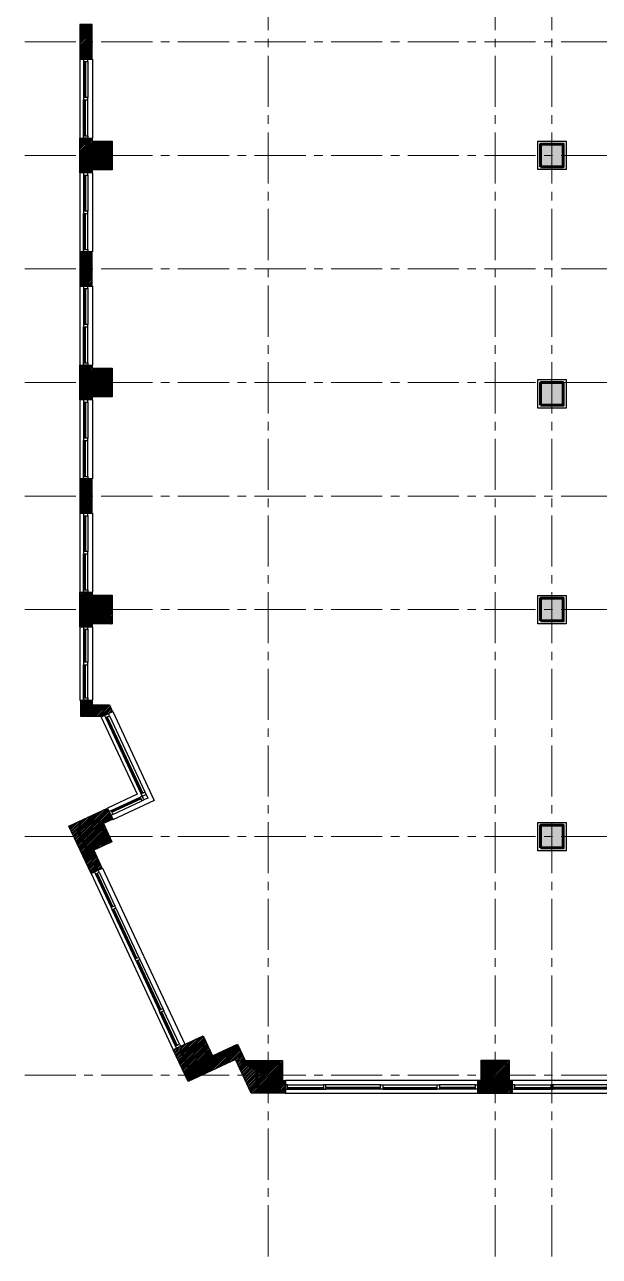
# Model space of a CAD drawing. Header units: inches. Extents: x -58 to 2079, y -173 to 1932.
# Drawn here: x -58 to 549, y -173 to 1129 of the extents above; entities that cross this region are included whole.
import ezdxf

# ---------------------------------------------------------------- set-up
doc = ezdxf.new("R2010")
doc.units = ezdxf.units.IN
doc.header["$LTSCALE"] = 72
doc.header["$MEASUREMENT"] = 0
doc.linetypes.add('CENTER2', pattern=[1.125, 0.75, -0.125, 0.125, -0.125])
doc.layers.get('0').update_dxf_attribs({"linetype": 'CONTINUOUS'})
doc.layers.add('A-Wall-Bldg', color=235, linetype='CONTINUOUS')
doc.layers.add('S-Cols-Patt', color=5, linetype='CONTINUOUS', lineweight=60)
doc.layers.add('S-Grid', color=8, linetype='CENTER2', lineweight=13)

# ---------------------------------------------------------------- blocks, each defined once
blk = doc.blocks.new('A$C02883848')
h = blk.add_hatch()
h.set_pattern_fill('ANSI31', color=6, scale=10, style=0)
h.set_pattern_definition([(45, (-4.7809, -750.3497), (-0.8838835, 0.8838835), [])])
h.paths.add_polyline_path([(13.25, 18.25), (13.25, 15.25), (34.25, 15.25), (34.25, -15.25), (13.25, -15.25), (13.25, -18.25), (0, -18.25), (0, 18.25)])
at = {"color": 6}
blk.add_lwpolyline([(13.25, 18.25), (13.25, 15.25), (34.25, 15.25), (34.25, -15.25), (13.25, -15.25), (13.25, -18.25), (0, -18.25), (0, 18.25)], close=True, dxfattribs=at)
blk = doc.blocks.new('A$C71075FA8')
h = blk.add_hatch()
h.set_pattern_fill('ANSI31', color=6, scale=10, style=0)
h.set_pattern_definition([(45, (-4.9227, -635.6225), (-0.8838835, 0.8838835), [])])
h.paths.add_polyline_path([(0, 18.25), (13.25, 18.25), (13.25, -18.25), (0, -18.25)])
at = {"color": 6, "flags": 128}
blk.add_lwpolyline([(13.25, 18.25), (0, 18.25), (0, -18.25), (13.25, -18.25)], close=True, dxfattribs=at)
blk = doc.blocks.new('A$C3F80055B')
at = {"color": 6}
for p, q in [((0, 41.75), (0, -41.75)), ((4, 39.25), (4, 1.25)), ((5, 39.25), (5, 1.25)), ((6, 39.25), (6, 1.25)), ((8.5, 39.25), (8.5, 1.25)), ((4, -39.25), (4, -1.25)), ((5, -39.25), (5, -1.25)), ((6, -39.25), (6, -1.25)), ((8.5, -39.25), (8.5, -1.25))]:
    blk.add_line(p, q, dxfattribs=at)
for points in [[(4, 41.75), (4, 39.25), (8.5, 39.25), (8.5, 41.75)], [(4, 1.25), (4, -1.25), (8.5, -1.25), (8.5, 1.25)], [(4, -41.75), (4, -39.25), (8.5, -39.25), (8.5, -41.75)]]:
    blk.add_lwpolyline(points, close=True, dxfattribs=at)
at = {"color": 6, "flags": 128}
blk.add_lwpolyline([(13.25, 41.75), (13.5, 41.75), (13.5, -41.75), (13.25, -41.75)], dxfattribs=at)
blk = doc.blocks.new('A$C192C5959')
at = {"color": 6}
for p, q in [((-101.75, 0.01375), (101.75, 0.01375)), ((-101.75, 0.01375), (-101.75, -13.5)), ((101.75, 0.01375), (101.75, -13.5)), ((-99.25, -4), (-61.25, -4)), ((-99.25, -5), (-61.25, -5)), ((-99.25, -6), (-61.25, -6)), ((-99.25, -8.5), (-61.25, -8.5)), ((-1.25, -4), (-58.75, -4)), ((-1.25, -5), (-58.75, -5)), ((-1.25, -6), (-58.75, -6)), ((-1.25, -8.5), (-58.75, -8.5)), ((1.25, -4), (58.75, -4)), ((1.25, -5), (58.75, -5)), ((1.25, -6), (58.75, -6)), ((1.25, -8.5), (58.75, -8.5)), ((99.25, -4), (61.25, -4)), ((99.25, -5), (61.25, -5)), ((99.25, -6), (61.25, -6)), ((99.25, -8.5), (61.25, -8.5)), ((-101.75, -13.5), (101.75, -13.5))]:
    blk.add_line(p, q, dxfattribs=at)
for points in [[(-101.75, -4), (-99.25, -4), (-99.25, -8.5), (-101.75, -8.5)], [(-61.25, -4), (-58.75, -4), (-58.75, -8.5), (-61.25, -8.5)], [(1.25, -4), (-1.25, -4), (-1.25, -8.5), (1.25, -8.5)], [(61.25, -4), (58.75, -4), (58.75, -8.5), (61.25, -8.5)], [(101.75, -4), (99.25, -4), (99.25, -8.5), (101.75, -8.5)]]:
    blk.add_lwpolyline(points, close=True, dxfattribs=at)
blk = doc.blocks.new('A$C0FE82D93')
at = {"color": 6}
for p, q in [((0, 38.761125), (0, -38.761125)), ((0, 38.761125), (13.5, 38.761125)), ((4, 36.238875), (4, 1.238875)), ((5, 36.238875), (5, 1.238875)), ((6, 36.238875), (6, 1.238875)), ((8.5, 36.238875), (8.5, 1.238875)), ((13.5, 38.761125), (13.5, -38.761125)), ((4, -36.261125), (4, -1.261125)), ((5, -36.261125), (5, -1.261125)), ((6, -36.261125), (6, -1.261125)), ((8.5, -36.261125), (8.5, -1.261125)), ((0, -38.761125), (13.5, -38.761125))]:
    blk.add_line(p, q, dxfattribs=at)
for points in [[(4, 38.761125), (4, 36.261125), (8.5, 36.261125), (8.5, 38.761125)], [(4, 1.238875), (4, -1.261125), (8.5, -1.261125), (8.5, 1.238875)], [(4, -38.761125), (4, -36.261125), (8.5, -36.261125), (8.5, -38.761125)]]:
    blk.add_lwpolyline(points, close=True, dxfattribs=at)
blk = doc.blocks.new('A$C779A01FF')
h = blk.add_hatch()
h.set_pattern_fill('ANSI31', color=6, scale=10, style=0)
h.set_pattern_definition([(45, (54.1885, -414.5775), (-0.8838835, 0.8838835), [])])
h.paths.add_polyline_path([(12.2, 0), (12.2, -5), (30.3, -5), (33.6, -12.2), (21.6, -17.8), (21.3, -17.2), (0, -17.2), (0, 0)])
at = {"color": 6, "flags": 128}
blk.add_lwpolyline([(12.2, 0), (12.2, -5), (30.3, -5), (33.6, -12.2), (21.6, -17.8), (21.3, -17.2), (21.3, -17.2), (0, -17.2), (0, 0), (12.2, 0)], dxfattribs=at)
blk = doc.blocks.new('A$C5D1E0BAC')
at = {"color": 6}
for p, q in [((0, 0), (38.075211, -81.65251)), ((6.494393, 0.269942), (44.146985, -80.476261)), ((8.760162, 1.326488), (48.314537, -83.4981)), ((12.235154, 5.705349), (56.015714, -88.182315)), ((4.681777, -0.575295), (44.236153, -85.399883)), ((5.588085, -0.152677), (43.240677, -80.89888)), ((38.075211, -81.65251), (6.644896, -96.308715)), ((10.601139, -98.877399), (41.125147, -84.643813)), ((11.023758, -99.783707), (41.547765, -85.550121)), ((11.446376, -100.690015), (41.970383, -86.456429)), ((56.015714, -88.182315), (12.350245, -108.543869)), ((12.502922, -102.955784), (43.02693, -88.722198)), ((6.644896, -96.308715), (12.350245, -108.543869))]:
    blk.add_line(p, q, dxfattribs=at)
for points in [[(3.625231, 1.690474), (4.681777, -0.575295), (8.760162, 1.326488), (7.703616, 3.592257)], [(43.02693, -88.722198), (45.292699, -87.665652), (43.390916, -83.587267), (41.125147, -84.643813)], [(42.33437, -81.321498), (43.390916, -83.587267), (47.469301, -81.685484), (46.412754, -79.419715)], [(47.469301, -81.685484), (49.371084, -85.763869), (45.292699, -87.665652), (43.390916, -83.587267)], [(8.33537, -99.933945), (10.601139, -98.877399), (12.502922, -102.955784), (10.237153, -104.01233)]]:
    blk.add_lwpolyline(points, close=True, dxfattribs=at)
blk = doc.blocks.new('A$C17F868B3')
h = blk.add_hatch()
h.set_pattern_fill('ANSI31', color=6, scale=10, style=0)
h.set_pattern_definition([(45, (6.7161, -281.4483), (-0.8838835, 0.8838835), [])])
h.paths.add_polyline_path([(0, 0), (40.8, 19), (46.3, 7.2), (36.5, 2.7), (45.5, -16.6), (26.3, -25.5), (35.1, -44.6), (23.4, -50.1)])
at = {"color": 6}
blk.add_lwpolyline([(0, 0), (40.8, 19), (46.3, 7.2), (36.5, 2.7), (45.5, -16.6), (26.3, -25.5), (35.1, -44.6), (23.4, -50.1)], close=True, dxfattribs=at)
blk = doc.blocks.new('A$C63E2132B')
h = blk.add_hatch()
h.set_pattern_fill('ANSI31', color=6, scale=10, style=0)
h.set_pattern_definition([(45, (-201.4756, -34.0997), (-0.8838835, 0.8838835), [])])
h.paths.add_polyline_path([(-98, 11), (-66.2, 25.8), (-56.3, 4.6), (-30.1, 16.8), (-22, -0.5), (17.6, -0.5), (17.6, -21.5), (20.6, -21.5), (20.6, -34.8), (-15.7, -34.8), (-32.2, 0.6), (-82.2, -22.7)])
at = {"color": 6}
blk.add_lwpolyline([(-98, 11), (-66.2, 25.8), (-56.3, 4.6), (-30.1, 16.8), (-22, -0.5), (17.6, -0.5), (17.6, -21.5), (20.6, -21.5), (20.6, -34.8), (-15.7, -34.8), (-32.2, 0.6), (-82.2, -22.7)], close=True, dxfattribs=at)
blk = doc.blocks.new('A$C1AB92622')
at = {"color": 6}
for p, q in [((0, 0), (12.2, 5.7)), ((0, 0), (86.8, -186.2)), ((6.5, 0.3), (23, -35.1)), ((8.8, 1.3), (25.2, -34)), ((12.2, 5.7), (99.1, -180.5)), ((4.7, -0.6), (21.2, -35.9)), ((5.6, -0.2), (22.1, -35.5)), ((46.5, -90.3), (22.2, -38.2)), ((47.4, -89.9), (23.1, -37.8)), ((48.3, -89.5), (24, -37.3)), ((50.6, -88.4), (26.3, -36.3)), ((51.7, -90.7), (76, -142.8)), ((47.6, -92.6), (71.9, -144.7)), ((48.5, -92.1), (72.8, -144.3)), ((49.4, -91.7), (73.7, -143.8)), ((89.4, -182.3), (72.9, -146.9)), ((90.3, -181.9), (73.8, -146.5)), ((91.2, -181.4), (74.7, -146.1)), ((93.5, -180.4), (77, -145)), ((86.8, -186.2), (99.1, -180.5))]:
    blk.add_line(p, q, dxfattribs=at)
for points in [[(3.6, 1.7), (4.7, -0.6), (8.8, 1.3), (7.7, 3.6)], [(21.2, -35.9), (22.2, -38.2), (26.3, -36.3), (25.2, -34)], [(47.6, -92.6), (46.5, -90.3), (50.6, -88.4), (51.7, -90.7)], [(72.9, -146.9), (71.9, -144.7), (76, -142.8), (77, -145)], [(90.5, -184.6), (89.4, -182.3), (93.5, -180.4), (94.6, -182.7)]]:
    blk.add_lwpolyline(points, close=True, dxfattribs=at)

msp = doc.modelspace()

# ---------------------------------------------------------------- hatches: boundary and pattern name
at = {"layer": 'S-Cols-Patt'}
for points in [[(7, 979), (31, 979), (31, 1003), (7, 1003)], [(487, 979), (511, 979), (511, 1003), (487, 1003)], [(7, 739), (31, 739), (31, 763), (7, 763)], [(487, 727), (511, 727), (511, 751), (487, 751)], [(7, 499), (31, 499), (31, 523), (7, 523)], [(487, 499), (511, 499), (511, 523), (487, 523)], [(19.6, 288.9), (29.7, 267.1), (8, 257), (-2.2, 278.7)], [(487, 259), (511, 259), (511, 283), (487, 283)], [(117.8, 21.3), (139.6, 31.5), (129.4, 53.2), (107.7, 43.1)], [(187, 7), (211, 7), (211, 31), (187, 31)], [(427, 7), (451, 7), (451, 31), (427, 31)]]:
    msp.add_hatch(color=256, dxfattribs=at).paths.add_polyline_path(points)

# ---------------------------------------------------------------- linework, layer by layer
at = {"layer": 'A-Wall-Bldg'}
for p, q in [((484, 1006), (514, 1006)), ((484, 976), (484, 1006)), ((514, 1006), (514, 976)), ((514, 976), (484, 976)), ((484, 754), (514, 754)), ((484, 724), (484, 754)), ((514, 754), (514, 724)), ((514, 724), (484, 724)), ((484, 286), (514, 286)), ((484, 256), (484, 286)), ((514, 286), (514, 256)), ((514, 256), (484, 256))]:
    msp.add_line(p, q, dxfattribs=at)
msp.add_lwpolyline([(484, 526), (514, 526), (514, 496), (484, 496)], close=True, dxfattribs=at)
at = {"layer": 'S-Cols-Patt'}
for points in [[(7, 979), (31, 979), (31, 1003), (7, 1003)], [(487, 979), (511, 979), (511, 1003), (487, 1003)], [(7, 739), (31, 739), (31, 763), (7, 763)], [(487, 727), (511, 727), (511, 751), (487, 751)], [(7, 499), (31, 499), (31, 523), (7, 523)], [(487, 499), (511, 499), (511, 523), (487, 523)], [(487, 499), (511, 499), (511, 523), (487, 523)], [(19.6, 288.9), (29.7, 267.1), (8, 257), (-2.2, 278.7)], [(19.6, 288.9), (29.7, 267.1), (8, 257), (-2.2, 278.7)], [(487, 259), (511, 259), (511, 283), (487, 283)], [(487, 259), (511, 259), (511, 283), (487, 283)], [(117.8, 21.3), (139.6, 31.5), (129.4, 53.2), (107.7, 43.1)], [(129.4, 53.2), (139.6, 31.5), (117.8, 21.3), (107.7, 43.1)], [(187, 7), (211, 7), (211, 31), (187, 31)], [(427, 7), (451, 7), (451, 31), (427, 31)]]:
    msp.add_lwpolyline(points, close=True, dxfattribs=at)
at = {"layer": 'S-Grid', "linetype": 'CENTER2'}
for p, q in [((-58.2, 1111), (2079.2, 1111)), ((-58.2, 991), (2079.2, 991)), ((-58.2, 871), (2079.2, 871)), ((-58.2, 751), (2079.2, 751)), ((-58.2, 631), (2079.2, 631)), ((-58.2, 511), (2079.2, 511)), ((-58.2, 271), (2079.2, 271)), ((-58.2, 19), (2079.2, 19))]:
    msp.add_line(p, q, dxfattribs=at)
at = {"layer": 'S-Grid', "linetype": 'CENTER2', "flags": 128}
for points in [[(199, -172.6), (199, 1932.4)], [(439, -172.6), (439, 1932.4)], [(499, -172.6), (499, 1932.4)]]:
    msp.add_lwpolyline(points, dxfattribs=at)

# ---------------------------------------------------------------- block references
at = {"color": 6}
for name, p in [('A$C71075FA8', (0, 1111)), ('A$C02883848', (0, 991)), ('A$C71075FA8', (0, 871)), ('A$C02883848', (0, 751)), ('A$C71075FA8', (0, 631)), ('A$C02883848', (0, 511))]:
    msp.add_blockref(name, p, dxfattribs=at)
at = {"color": 4}
for name, p in [('A$C3F80055B', (0, 1051)), ('A$C3F80055B', (0, 931)), ('A$C3F80055B', (0, 811)), ('A$C3F80055B', (0, 691)), ('A$C3F80055B', (0, 571)), ('A$C0FE82D93', (0, 454)), ('A$C779A01FF', (1, 415.2)), ('A$C5D1E0BAC', (22.6, 397.4)), ('A$C17F868B3', (-11.5, 282.1)), ('A$C1AB92622', (11.9, 232)), ('A$C63E2132B', (196.7, 34.8))]:
    msp.add_blockref(name, p, dxfattribs=at)
at = {"color": 6, "xscale": -1}
for name, p, rotation in [('A$C02883848', (439, 0), 270), ('A$C192C5959', (319, 0), 180), ('A$C192C5959', (559, 0), 180)]:
    msp.add_blockref(name, p, dxfattribs=dict(at, rotation=rotation))

doc.saveas('drawing.dxf')
